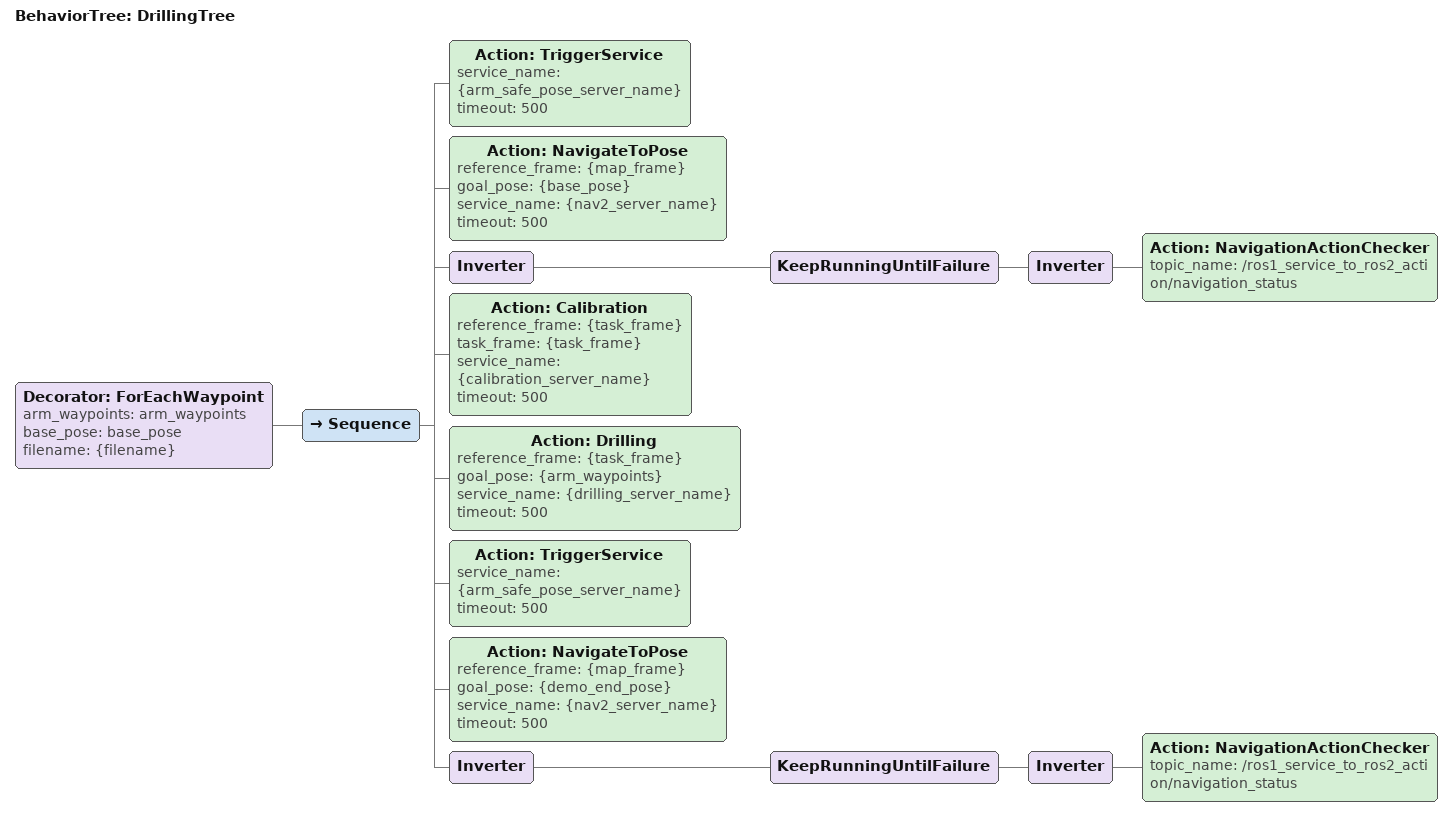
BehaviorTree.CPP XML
<?xml version="1.0"?>
<root main_tree_to_execute="DrillingTree">
    <BehaviorTree ID="DrillingTree">
        <Decorator ID="ForEachWaypoint" arm_waypoints="arm_waypoints" base_pose="base_pose" filename="{filename}">
            <Sequence>
                <!-- Move Arm into safe pose called "transport" through calling a trigger service.-->
                <Action ID="TriggerService" service_name="{arm_safe_pose_server_name}" timeout="500"/>
                <!-- Navigate to the drilling pose with the mobile robot.-->
                <Action ID="NavigateToPose" reference_frame="{map_frame}" goal_pose="{base_pose}" service_name="{nav2_server_name}" timeout="500"/>
                <Inverter>
                    <KeepRunningUntilFailure>
                        <Inverter>
                            <Action ID="NavigationActionChecker" topic_name="/ros1_service_to_ros2_action/navigation_status"/>
                        </Inverter>
                    </KeepRunningUntilFailure>
                 </Inverter>
                <!-- Calibrate the transform from robot base_link to the drilling task_frame.-->
                <Action ID="Calibration" reference_frame="{task_frame}" task_frame="{task_frame}" service_name="{calibration_server_name}" timeout="500"/>
                <!-- Activate the drilling task with reference to the task frame. This node parses the goal_poses and calls
                a geometry_msg[] service-->
                <Action ID="Drilling" reference_frame="{task_frame}" goal_pose="{arm_waypoints}" service_name="{drilling_server_name}" timeout="500"/>
                <Action ID="TriggerService" service_name="{arm_safe_pose_server_name}" timeout="500"/>
                <Action ID="NavigateToPose" reference_frame="{map_frame}" goal_pose="{demo_end_pose}" service_name="{nav2_server_name}" timeout="500"/>
                <Inverter>
                    <KeepRunningUntilFailure>
                        <Inverter>
                            <Action ID="NavigationActionChecker" topic_name="/ros1_service_to_ros2_action/navigation_status"/>
                        </Inverter>
                    </KeepRunningUntilFailure>
                 </Inverter>
            </Sequence>
        </Decorator>
    </BehaviorTree>
</root>
